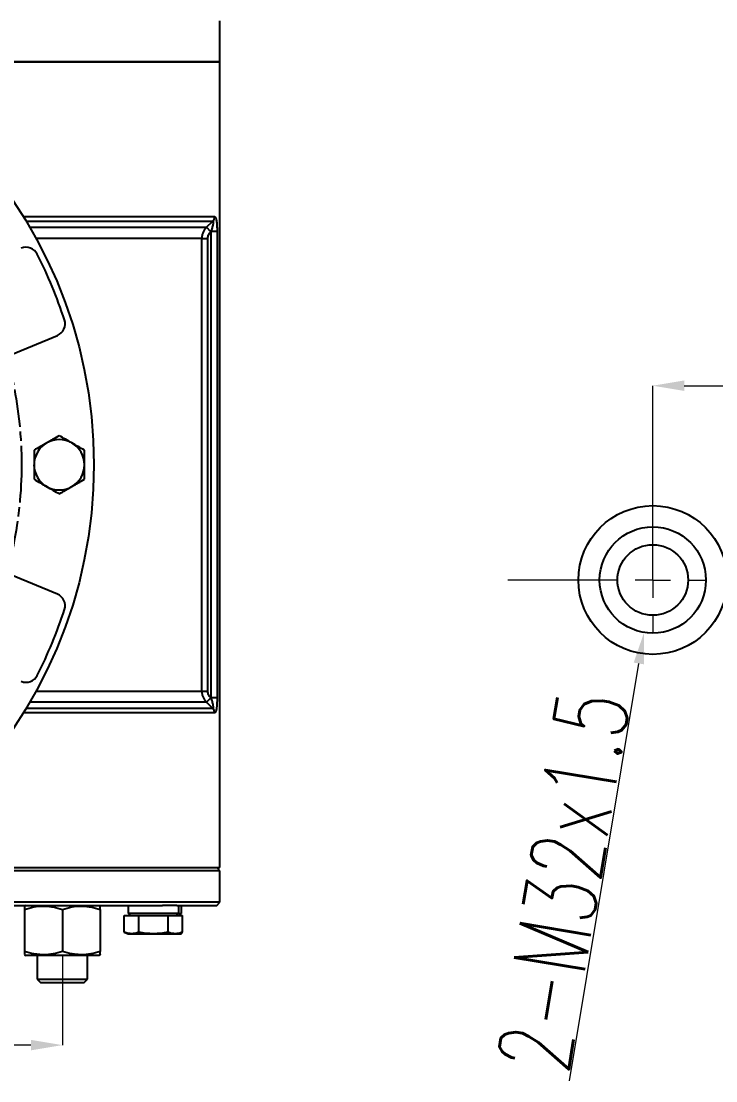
# Model space of a CAD drawing. Header units: millimetres. Extents: x 2451 to 4400, y 944 to 2322.
# Drawn here: x 3818.1 to 4038.7, y 1521.7 to 1858.4 of the extents above; entities that cross this region are included whole.
import ezdxf

# ---------------------------------------------------------------- set-up
doc = ezdxf.new("R2010")
doc.units = ezdxf.units.MM
doc.linetypes.add('AM_ISO08W050', pattern=[18, 12, -1.5, 3, -1.5])
doc.linetypes.add('CENTER2', pattern=[28.575, 19.05, -3.175, 3.175, -3.175])
for name, color, linetype, lineweight in [('AM_5', 3, 'Continuous', 25), ('AM_7', 4, 'AM_ISO08W050', 25), ('FORMAT', 7, 'Continuous', 18), ('中心线', 1, 'CENTER2', 13), ('标注', 3, 'Continuous', 13), ('粗实线', 7, 'Continuous', 40)]:
    doc.layers.add(name, color=color, linetype=linetype, lineweight=lineweight)
doc.styles.add('SLDTEXTSTYLE1', font='txt.shx', dxfattribs={"width": 0.7, "bigfont": 'gbcbig.shx'})
doc.dimstyles.new('SLDDIMSTYLE12', dxfattribs={"dimtxt": 12, "dimasz": 10, "dimexe": 0, "dimexo": 0.0625, "dimgap": 0.875, "dimtad": 1, "dimdec": 1, "dimlfac": 1.8, "dimrnd": 1e-09, "dimzin": 12, "dimdsep": 46, "dimtxsty": 'SLDTEXTSTYLE1', "dimcen": 0.09, "dimdle": 8.16, "dimclrd": 3, "dimclre": 3, "dimadec": 0, "dimazin": 3, "dimtfac": 1, "dimtdec": 1, "dimtofl": 0, "dimtmove": 0, "dimatfit": 3, "dimfxl": 0, "dimfrac": 2, "dimtolj": 1, "dimlwd": 5, "dimlwe": 5, "dimarcsym": 0})
doc.dimstyles.new('SLDDIMSTYLE12$0', dxfattribs={"dimtxt": 12, "dimasz": 10, "dimexe": 0, "dimexo": 0.0625, "dimgap": 0.875, "dimtad": 1, "dimdec": 1, "dimlfac": 1.8, "dimrnd": 1e-09, "dimzin": 12, "dimdsep": 46, "dimtxsty": 'SLDTEXTSTYLE1', "dimcen": 0.09, "dimdle": 8.16, "dimclrd": 3, "dimclre": 3, "dimadec": 0, "dimazin": 3, "dimtfac": 1, "dimtdec": 1, "dimtofl": 0, "dimtmove": 0, "dimatfit": 3, "dimfxl": 0, "dimfrac": 2, "dimtolj": 1, "dimlwd": 5, "dimlwe": 5, "dimarcsym": 0})

# ---------------------------------------------------------------- blocks, each defined once
blk = doc.blocks.new('SW_CENTERMARKSYMBOL_16')
at = {"layer": 'FORMAT', "color": 0}
for p, q in [((0, 2), (0, 3)), ((0, 0), (0, 1)), ((-2, 0), (-8.181, 0)), ((0, 0), (-1, 0)), ((0, 0), (0, -1)), ((0, 0), (1, 0)), ((2, 0), (3, 0)), ((0, -2), (0, -3))]:
    blk.add_line(p, q, dxfattribs=at)
blk = doc.blocks.new('*D69')
at = {"layer": 'Defpoints', "color": 0, "transparency": 16777216}
for p in [(4153.73, 1742.55), (4018.73, 1680.82), (4153.73, 1680.82)]:
    blk.add_point(p, dxfattribs=at)
at = {"layer": '标注', "color": 3, "lineweight": 5, "transparency": 16777216}
blk.add_line((4018.73, 1680.88), (4018.73, 1742.55), dxfattribs=at)
at = {"layer": '标注', "color": 3, "linetype": 'Continuous', "lineweight": 5, "transparency": 16777216}
for p, q in [((4028.73, 1742.55), (4143.73, 1742.55)), ((4153.73, 1680.88), (4153.73, 1742.55))]:
    blk.add_line(p, q, dxfattribs=at)
at = {"layer": '标注', "color": 3, "transparency": 16777216}
for points in [[(4028.73, 1744.22), (4028.73, 1740.89), (4018.73, 1742.55)], [(4143.73, 1744.22), (4143.73, 1740.89), (4153.73, 1742.55)]]:
    blk.add_solid(points, dxfattribs=at)
at = {"layer": '标注', "color": 0, "transparency": 16777216, "insert": (4086.23, 1754.86), "char_height": 10, "attachment_point": 5, "style": 'SLDTEXTSTYLE1'}
blk.add_mtext('\\A1;{\\H2.28571x;120}', dxfattribs=at)
blk = doc.blocks.new('*D59')
at = {"layer": 'Defpoints', "color": 0, "transparency": 16777216}
for p in [(4018.73, 1680.82), (4015.96, 1664.17)]:
    blk.add_point(p, dxfattribs=at)
at = {"layer": '标注', "color": 3, "lineweight": 5, "transparency": 16777216}
for p, q in [((4018.64, 1680.82), (4018.82, 1680.82)), ((4018.73, 1680.73), (4018.73, 1680.91))]:
    blk.add_line(p, q, dxfattribs=at)
at = {"layer": '标注', "color": 3, "linetype": 'Continuous', "lineweight": 5, "transparency": 16777216}
blk.add_line((3992.29, 1521.71), (4014.33, 1654.31), dxfattribs=at)
at = {"layer": '标注', "color": 3, "transparency": 16777216}
blk.add_solid([(4012.68, 1654.58), (4015.97, 1654.03), (4015.96, 1664.17)], dxfattribs=at)
at = {"layer": '标注', "color": 0, "transparency": 16777216, "insert": (3990.35, 1585.09), "char_height": 10, "attachment_point": 5, "rotation": 80.5653, "style": 'SLDTEXTSTYLE1'}
blk.add_mtext('\\A1;{\\H2.28571x;2-M32x1.5}', dxfattribs=at)
blk = doc.blocks.new('*D81')
at = {"layer": 'AM_5', "color": 3, "linetype": 'Continuous', "lineweight": 5, "transparency": 16777216}
for p, q in [((3691.22, 1578.37), (3691.22, 1533.05)), ((3821.22, 1533.05), (3701.22, 1533.05))]:
    blk.add_line(p, q, dxfattribs=at)
at = {"layer": 'AM_5', "color": 3, "lineweight": 5, "transparency": 16777216}
blk.add_line((3831.22, 1561.47), (3831.22, 1533.05), dxfattribs=at)
at = {"layer": 'AM_5', "color": 3, "transparency": 16777216}
for points in [[(3701.22, 1534.72), (3701.22, 1531.38), (3691.22, 1533.05)], [(3821.22, 1534.72), (3821.22, 1531.38), (3831.22, 1533.05)]]:
    blk.add_solid(points, dxfattribs=at)
at = {"layer": 'Defpoints', "color": 0, "transparency": 16777216}
for p in [(3691.22, 1578.44), (3831.22, 1561.54), (3691.22, 1533.05)]:
    blk.add_point(p, dxfattribs=at)
at = {"layer": 'AM_5', "color": 0, "transparency": 16777216, "insert": (3761.22, 1539.92), "char_height": 12, "attachment_point": 5, "style": 'SLDTEXTSTYLE1'}
blk.add_mtext('\\A1;140', dxfattribs=at)

msp = doc.modelspace()

# ---------------------------------------------------------------- linework, layer by layer
at = {"color": 7, "linetype": 'Continuous', "lineweight": 25}
for p, q in [((3881.224, 1845.437), (3881.224, 1858.437)), ((3781.224, 1845.437), (3831.224, 1845.437)), ((3881.224, 1845.437), (3781.224, 1845.437)), ((3831.224, 1845.437), (3881.224, 1845.437)), ((3881.224, 1589.437), (3881.224, 1845.437)), ((3818.841, 1796.266), (3879.561, 1796.266)), ((3819.704, 1794.851), (3878.995, 1794.851)), ((3876.979, 1792.902), (3878.995, 1794.851)), ((3820.859, 1792.902), (3876.979, 1792.902)), ((3878.342, 1791.488), (3876.979, 1792.902)), ((3878.342, 1791.488), (3878.373, 1791.517)), ((3880.337, 1791.517), (3878.373, 1791.517)), ((3878.373, 1791.517), (3878.373, 1643.358)), ((3880.337, 1791.517), (3880.337, 1643.358)), ((3875.505, 1789.366), (3822.853, 1789.366)), ((3875.505, 1645.508), (3875.505, 1789.366)), ((3875.505, 1789.366), (3877.43, 1789.366)), ((3877.43, 1645.508), (3877.43, 1789.366)), ((3761.126, 1730.156), (3829.614, 1758.524)), ((3822.174, 1717.456), (3822.187, 1716.98)), ((3829.614, 1676.35), (3761.126, 1704.719)), ((3822.853, 1645.508), (3875.505, 1645.508)), ((3875.505, 1645.508), (3877.43, 1645.508)), ((3876.979, 1641.973), (3878.342, 1643.387)), ((3880.337, 1643.358), (3878.373, 1643.358)), ((3878.995, 1640.023), (3819.704, 1640.023)), ((3876.979, 1641.973), (3820.859, 1641.973)), ((3878.995, 1640.023), (3876.979, 1641.973)), ((3879.561, 1638.609), (3818.841, 1638.609)), ((3781.224, 1589.437), (3881.224, 1589.437)), ((3881.224, 1588.437), (3880.224, 1589.437)), ((3831.224, 1588.437), (3781.224, 1588.437)), ((3881.224, 1588.437), (3831.224, 1588.437)), ((3881.224, 1578.437), (3881.224, 1588.437)), ((3881.224, 1578.437), (3781.224, 1578.437)), ((3798.335, 1577.437), (3862.986, 1577.437)), ((3819.599, 1577.437), (3819.224, 1577.221)), ((3819.224, 1576.149), (3819.224, 1562.826)), ((3831.224, 1576.149), (3831.224, 1562.826)), ((3843.224, 1577.221), (3842.849, 1577.437)), ((3843.224, 1576.149), (3843.224, 1562.826)), ((3867.546, 1577.437), (3862.986, 1577.437)), ((3867.546, 1577.437), (3880.224, 1577.437)), ((3868.166, 1574.837), (3868.166, 1577.437)), ((3869.065, 1574.837), (3869.065, 1577.437)), ((3880.224, 1577.437), (3881.224, 1578.437)), ((3850.879, 1568.888), (3850.879, 1574.237)), ((3850.879, 1574.237), (3855.498, 1574.237)), ((3852.208, 1574.837), (3852.066, 1574.837)), ((3868.166, 1574.837), (3852.208, 1574.837)), ((3852.881, 1574.837), (3852.281, 1574.237)), ((3855.498, 1568.888), (3855.498, 1574.237)), ((3855.498, 1574.237), (3864.735, 1574.237)), ((3864.735, 1574.237), (3864.735, 1568.888)), ((3864.735, 1574.237), (3869.354, 1574.237)), ((3867.951, 1574.237), (3867.351, 1574.837)), ((3868.166, 1574.837), (3869.065, 1574.837)), ((3868.85, 1574.237), (3868.25, 1574.837)), ((3869.354, 1568.888), (3869.354, 1574.237)), ((3850.879, 1568.888), (3852.116, 1568.437)), ((3868.116, 1568.437), (3869.354, 1568.888)), ((3852.116, 1568.437), (3853.188, 1568.437)), ((3853.188, 1568.437), (3860.116, 1568.437)), ((3860.116, 1568.437), (3867.045, 1568.437)), ((3867.045, 1568.437), (3868.116, 1568.437)), ((3868.116, 1568.437), (3869.015, 1568.437)), ((3819.224, 1561.754), (3819.599, 1561.537)), ((3842.849, 1561.537), (3819.599, 1561.537)), ((3823.224, 1561.537), (3823.224, 1554.02)), ((3839.224, 1554.02), (3839.224, 1561.537)), ((3842.849, 1561.537), (3843.224, 1561.754)), ((3823.224, 1554.02), (3824.307, 1552.937)), ((3823.224, 1554.02), (3831.224, 1554.02)), ((3824.307, 1552.937), (3838.142, 1552.937)), ((3831.224, 1554.02), (3839.224, 1554.02)), ((3838.142, 1552.937), (3839.224, 1554.02))]:
    msp.add_line(p, q, dxfattribs=at)
at = {"color": 7, "linetype": 'Continuous', "lineweight": 25, "flags": 128}
for points in [[(3838.18, 1716.212), (3838.243, 1716.729), (3838.233, 1718.251)], [(3825.477, 1710.936), (3825.552, 1710.882), (3826.866, 1710.121)], [(3878.342, 1643.387), (3878.359, 1643.371), (3878.373, 1643.358)]]:
    msp.add_lwpolyline(points, dxfattribs=at)
at = {"color": 7, "linetype": 'Continuous', "lineweight": 25}
msp.add_circle((3691.224, 1717.437), 150, dxfattribs=at)
for centre, radius, start, end in [((3877.526, 1796.26), 2.035, 316.19487, 0.15918), ((3819.665, 1782.545), 4, 26.88103, 112.5), ((3691.224, 1717.437), 148, 18.11897, 26.88103), ((3828.084, 1762.22), 4, 292.5, 18.11897), ((3830.224, 1717.437), 8, 120, 180), ((3830.224, 1717.437), 8, 60, 120), ((3830.224, 1717.437), 8, 0, 60), ((3830.224, 1717.437), 8, 180, 240), ((3830.224, 1717.437), 8, 300, 0), ((3830.224, 1717.437), 8, 240, 300), ((3828.084, 1672.655), 4, 341.88103, 67.5), ((3691.224, 1717.437), 148, 333.11897, 341.88103), ((3819.665, 1652.329), 4, 247.5, 333.11897), ((3877.526, 1638.614), 2.035, 359.84082, 43.80513)]:
    msp.add_arc(centre, radius, start, end, dxfattribs=at)
for centre, start_param, end_param in [((3860.116, 1577.437), 1.5707963, 1.7583677), ((3860.116, 1574.837), 1.477424, 1.5707963)]:
    msp.add_ellipse(centre, major_axis=(0, 13.943), ratio=0.5773503, start_param=start_param, end_param=end_param, dxfattribs=at)
for points, knots in [([(3878.995, 1794.851), (3879.048, 1794.869), (3879.088, 1794.856), (3879.141, 1794.767), (3879.154, 1794.692), (3879.155, 1794.493), (3879.143, 1794.368), (3879.1, 1794.091), (3879.069, 1793.935), (3878.957, 1793.437), (3878.859, 1793.072), (3878.631, 1792.304), (3878.506, 1791.913), (3878.373, 1791.517)], [0, 0, 0, 0, 0.125, 0.125, 0.25, 0.25, 0.375, 0.375, 0.5, 0.5, 0.75, 0.75, 1, 1, 1, 1]), ([(3879.561, 1796.266), (3879.575, 1796.265), (3879.603, 1796.263), (3879.644, 1796.249), (3879.684, 1796.226), (3879.724, 1796.194), (3879.781, 1796.132), (3879.854, 1796.017), (3879.936, 1795.822), (3880.01, 1795.579), (3880.097, 1795.205), (3880.182, 1794.662), (3880.256, 1793.931), (3880.299, 1793.24), (3880.323, 1792.613), (3880.335, 1792.07), (3880.337, 1791.703), (3880.337, 1791.517)], [0, 0, 0, 0, 0.02528075, 0.05035737, 0.07531009, 0.10022035, 0.12517001, 0.18741173, 0.25052272, 0.31231502, 0.37588689, 0.50079764, 0.62203309, 0.74998051, 0.83171905, 0.91487426, 1, 1, 1, 1]), ([(3876.979, 1792.902), (3876.748, 1792.672), (3876.537, 1792.417), (3876.173, 1791.876), (3876.018, 1791.59), (3875.765, 1790.985), (3875.667, 1790.667), (3875.538, 1790.025), (3875.505, 1789.698), (3875.505, 1789.366)], [0, 0, 0, 0, 0.25, 0.25, 0.5, 0.5, 0.75, 0.75, 1, 1, 1, 1]), ([(3877.43, 1789.366), (3877.43, 1789.566), (3877.451, 1789.761), (3877.531, 1790.146), (3877.591, 1790.338), (3877.748, 1790.7), (3877.843, 1790.872), (3878.069, 1791.197), (3878.199, 1791.35), (3878.342, 1791.488)], [0, 0, 0, 0, 0.25, 0.25, 0.5, 0.5, 0.75, 0.75, 1, 1, 1, 1]), ([(3826.224, 1724.365), (3825.551, 1723.977), (3824.882, 1723.59), (3823.549, 1722.821), (3822.885, 1722.438), (3822.224, 1722.056)], [0, 0, 0, 0, 0.5, 0.5, 1, 1, 1, 1]), ([(3830.224, 1726.675), (3829.563, 1726.293), (3828.899, 1725.91), (3827.567, 1725.141), (3826.897, 1724.754), (3826.224, 1724.365)], [0, 0, 0, 0, 0.5, 0.5, 1, 1, 1, 1]), ([(3834.224, 1724.365), (3833.551, 1724.754), (3832.882, 1725.141), (3831.549, 1725.91), (3830.885, 1726.293), (3830.224, 1726.675)], [0, 0, 0, 0, 0.5, 0.5, 1, 1, 1, 1]), ([(3838.224, 1722.056), (3837.563, 1722.438), (3836.899, 1722.821), (3835.567, 1723.59), (3834.897, 1723.977), (3834.224, 1724.365)], [0, 0, 0, 0, 0.5, 0.5, 1, 1, 1, 1]), ([(3822.224, 1722.056), (3822.224, 1721.292), (3822.224, 1720.526), (3822.224, 1718.987), (3822.224, 1718.214), (3822.224, 1717.437)], [0, 0, 0, 0, 0.5, 0.5, 1, 1, 1, 1]), ([(3838.224, 1717.437), (3838.224, 1718.214), (3838.224, 1718.987), (3838.224, 1720.526), (3838.224, 1721.292), (3838.224, 1722.056)], [0, 0, 0, 0, 0.5, 0.5, 1, 1, 1, 1]), ([(3822.224, 1717.437), (3822.224, 1716.66), (3822.224, 1715.887), (3822.224, 1714.348), (3822.224, 1713.582), (3822.224, 1712.818)], [0, 0, 0, 0, 0.5, 0.5, 1, 1, 1, 1]), ([(3838.224, 1712.818), (3838.224, 1713.582), (3838.224, 1714.348), (3838.224, 1715.887), (3838.224, 1716.66), (3838.224, 1717.437)], [0, 0, 0, 0, 0.5, 0.5, 1, 1, 1, 1]), ([(3822.224, 1712.818), (3822.885, 1712.437), (3823.549, 1712.054), (3824.882, 1711.284), (3825.551, 1710.898), (3826.224, 1710.509)], [0, 0, 0, 0, 0.5, 0.5, 1, 1, 1, 1]), ([(3826.224, 1710.509), (3826.897, 1710.12), (3827.567, 1709.734), (3828.899, 1708.964), (3829.563, 1708.581), (3830.224, 1708.2)], [0, 0, 0, 0, 0.5, 0.5, 1, 1, 1, 1]), ([(3830.224, 1708.2), (3830.885, 1708.581), (3831.549, 1708.964), (3832.882, 1709.734), (3833.551, 1710.12), (3834.224, 1710.509)], [0, 0, 0, 0, 0.5, 0.5, 1, 1, 1, 1]), ([(3834.224, 1710.509), (3834.897, 1710.898), (3835.567, 1711.284), (3836.899, 1712.054), (3837.563, 1712.437), (3838.224, 1712.818)], [0, 0, 0, 0, 0.5, 0.5, 1, 1, 1, 1]), ([(3875.505, 1645.508), (3875.505, 1645.177), (3875.539, 1644.843), (3875.669, 1644.2), (3875.765, 1643.887), (3875.955, 1643.434), (3876.027, 1643.284), (3876.183, 1642.996), (3876.268, 1642.857), (3876.54, 1642.453), (3876.747, 1642.203), (3876.979, 1641.973)], [0, 0, 0, 0, 0.25, 0.25, 0.5, 0.5, 0.625, 0.625, 0.75, 0.75, 1, 1, 1, 1]), ([(3878.342, 1643.387), (3878.199, 1643.525), (3878.071, 1643.675), (3877.846, 1643.998), (3877.748, 1644.173), (3877.591, 1644.536), (3877.532, 1644.723), (3877.451, 1645.109), (3877.43, 1645.309), (3877.43, 1645.508)], [0, 0, 0, 0, 0.25, 0.25, 0.5, 0.5, 0.75, 0.75, 1, 1, 1, 1]), ([(3878.373, 1643.358), (3878.508, 1642.958), (3878.633, 1642.566), (3878.802, 1641.994), (3878.856, 1641.805), (3878.952, 1641.443), (3878.996, 1641.269), (3879.107, 1640.773), (3879.155, 1640.48), (3879.154, 1640.182), (3879.141, 1640.107), (3879.087, 1640.019), (3879.047, 1640.006), (3878.995, 1640.023)], [0, 0, 0, 0, 0.25, 0.25, 0.375, 0.375, 0.5, 0.5, 0.75, 0.75, 0.875, 0.875, 1, 1, 1, 1]), ([(3880.337, 1643.358), (3880.337, 1643.264), (3880.337, 1643.079), (3880.334, 1642.804), (3880.329, 1642.532), (3880.322, 1642.264), (3880.313, 1642.001), (3880.293, 1641.554), (3880.256, 1640.948), (3880.182, 1640.215), (3880.097, 1639.671), (3880.011, 1639.296), (3879.937, 1639.053), (3879.854, 1638.858), (3879.773, 1638.73), (3879.698, 1638.656), (3879.631, 1638.616), (3879.584, 1638.611), (3879.561, 1638.609)], [0, 0, 0, 0, 0.0426773, 0.0848038, 0.1264445, 0.167667, 0.2085406, 0.2491365, 0.3773316, 0.4988227, 0.6239569, 0.6874902, 0.7492598, 0.8123166, 0.8745174, 0.9161741, 0.957875, 1, 1, 1, 1]), ([(3819.224, 1577.183), (3819.224, 1577.195), (3819.224, 1577.289), (3819.224, 1576.944), (3819.224, 1576.416), (3819.224, 1576.149)], [0, 0, 0, 0, 0.0695917, 0.5305334, 1, 1, 1, 1]), ([(3819.224, 1576.149), (3820.204, 1576.476), (3821.191, 1576.745), (3823.185, 1577.118), (3824.192, 1577.22), (3825.723, 1577.221), (3826.235, 1577.196), (3827.249, 1577.098), (3827.753, 1577.026), (3829.254, 1576.746), (3830.243, 1576.476), (3831.224, 1576.149)], [0, 0, 0, 0, 0.25, 0.25, 0.5, 0.5, 0.625, 0.625, 0.75, 0.75, 1, 1, 1, 1]), ([(3831.224, 1576.149), (3832.204, 1576.476), (3833.191, 1576.745), (3835.185, 1577.118), (3836.192, 1577.22), (3837.723, 1577.221), (3838.235, 1577.196), (3839.249, 1577.098), (3839.753, 1577.026), (3841.254, 1576.746), (3842.243, 1576.476), (3843.224, 1576.149)], [0, 0, 0, 0, 0.25, 0.25, 0.5, 0.5, 0.625, 0.625, 0.75, 0.75, 1, 1, 1, 1]), ([(3843.224, 1576.149), (3843.224, 1576.471), (3843.224, 1577.079), (3843.224, 1577.149), (3843.224, 1577.183)], [0, 0, 0, 0, 0.529034, 1, 1, 1, 1]), ([(3853.188, 1568.437), (3852.8, 1568.437), (3852.413, 1568.479), (3851.644, 1568.635), (3851.261, 1568.749), (3850.879, 1568.888)], [0, 0, 0, 0, 0.5, 0.5, 1, 1, 1, 1]), ([(3855.498, 1568.888), (3855.116, 1568.749), (3854.733, 1568.635), (3853.963, 1568.479), (3853.577, 1568.437), (3853.188, 1568.437)], [0, 0, 0, 0, 0.5, 0.5, 1, 1, 1, 1]), ([(3860.116, 1568.437), (3859.339, 1568.437), (3858.566, 1568.479), (3857.027, 1568.635), (3856.261, 1568.749), (3855.498, 1568.888)], [0, 0, 0, 0, 0.5, 0.5, 1, 1, 1, 1]), ([(3864.735, 1568.888), (3863.972, 1568.749), (3863.206, 1568.635), (3861.667, 1568.479), (3860.894, 1568.437), (3860.116, 1568.437)], [0, 0, 0, 0, 0.5, 0.5, 1, 1, 1, 1]), ([(3867.045, 1568.437), (3866.656, 1568.437), (3866.27, 1568.479), (3865.5, 1568.635), (3865.117, 1568.749), (3864.735, 1568.888)], [0, 0, 0, 0, 0.5, 0.5, 1, 1, 1, 1]), ([(3869.354, 1568.888), (3868.972, 1568.749), (3868.589, 1568.635), (3867.82, 1568.479), (3867.433, 1568.437), (3867.045, 1568.437)], [0, 0, 0, 0, 0.5, 0.5, 1, 1, 1, 1]), ([(3869.015, 1568.437), (3869.015, 1568.437), (3869.015, 1568.479), (3869.015, 1568.635), (3869.015, 1568.749), (3869.015, 1568.888)], [0, 0, 0, 0, 0.5, 0.5, 1, 1, 1, 1]), ([(3819.224, 1562.826), (3819.224, 1562.504), (3819.224, 1561.896), (3819.224, 1561.825), (3819.224, 1561.792)], [0, 0, 0, 0, 0.529034, 1, 1, 1, 1]), ([(3831.224, 1562.826), (3830.244, 1562.499), (3829.258, 1562.23), (3827.263, 1561.857), (3826.256, 1561.755), (3824.725, 1561.753), (3824.213, 1561.778), (3823.199, 1561.876), (3822.696, 1561.949), (3821.194, 1562.229), (3820.205, 1562.499), (3819.224, 1562.826)], [0, 0, 0, 0, 0.25, 0.25, 0.5, 0.5, 0.625, 0.625, 0.75, 0.75, 1, 1, 1, 1]), ([(3843.224, 1562.826), (3842.244, 1562.499), (3841.258, 1562.23), (3839.263, 1561.857), (3838.256, 1561.755), (3836.725, 1561.753), (3836.213, 1561.778), (3835.199, 1561.876), (3834.696, 1561.949), (3833.194, 1562.229), (3832.205, 1562.499), (3831.224, 1562.826)], [0, 0, 0, 0, 0.25, 0.25, 0.5, 0.5, 0.625, 0.625, 0.75, 0.75, 1, 1, 1, 1]), ([(3843.224, 1561.792), (3843.224, 1561.78), (3843.224, 1561.685), (3843.224, 1562.03), (3843.224, 1562.559), (3843.224, 1562.826)], [0, 0, 0, 0, 0.0695917, 0.5305334, 1, 1, 1, 1])]:
    msp.add_open_spline(points, degree=3, knots=knots, dxfattribs=at)
at = {"layer": 'AM_7'}
msp.add_circle((3691.224, 1717.437), 127, dxfattribs=at)
at = {"layer": '粗实线', "color": 7, "linetype": 'ByBlock', "lineweight": 25}
for radius in [23.625, 16.875, 11.219]:
    msp.add_circle((4018.731, 1680.818), radius, dxfattribs=at)

# ---------------------------------------------------------------- block references
at = {"layer": '中心线', "linetype": 'ByBlock', "xscale": 5.625, "yscale": 5.625, "zscale": 5.625}
msp.add_blockref('SW_CENTERMARKSYMBOL_16', (4018.731, 1680.818), dxfattribs=at)

# ---------------------------------------------------------------- dimensions: what is measured, and where the dimension line sits
at = {"layer": 'AM_5'}
dim = msp.add_linear_dim(base=(3691.224, 1533.049), p1=(3831.224, 1561.537), p2=(3691.224, 1578.437), dimstyle='SLDDIMSTYLE12$0', override={"dimlfac": 1}, dxfattribs=at)
dim.commit()
dim.dimension.update_dxf_attribs({"geometry": '*D81', "text_midpoint": (3761.224, 1539.924)})
at = {"layer": '标注'}
dim = msp.add_linear_dim(base=(4153.731, 1742.552), p1=(4018.731, 1680.818), p2=(4153.731, 1680.818), text='{\\H2.28571x;120}', dimstyle='SLDDIMSTYLE12$0', override={"dimtxt": 10, "dimtdec": 3, "dimtzin": 0}, dxfattribs=at)
dim.commit()
dim.dimension.update_dxf_attribs({"geometry": '*D69', "text_midpoint": (4086.231, 1754.856)})
dim = msp.add_radius_dim(center=(4018.731, 1680.818), mpoint=(4015.965, 1664.171), text='{\\H2.28571x;2-M32x1.5}', dimstyle='SLDDIMSTYLE12', override={"dimtxt": 10, "dimtdec": 3, "dimtzin": 0}, dxfattribs=at)
dim.commit()
dim.dimension.update_dxf_attribs({"geometry": '*D59', "text_midpoint": (3990.352, 1585.092)})

doc.saveas('drawing.dxf')
